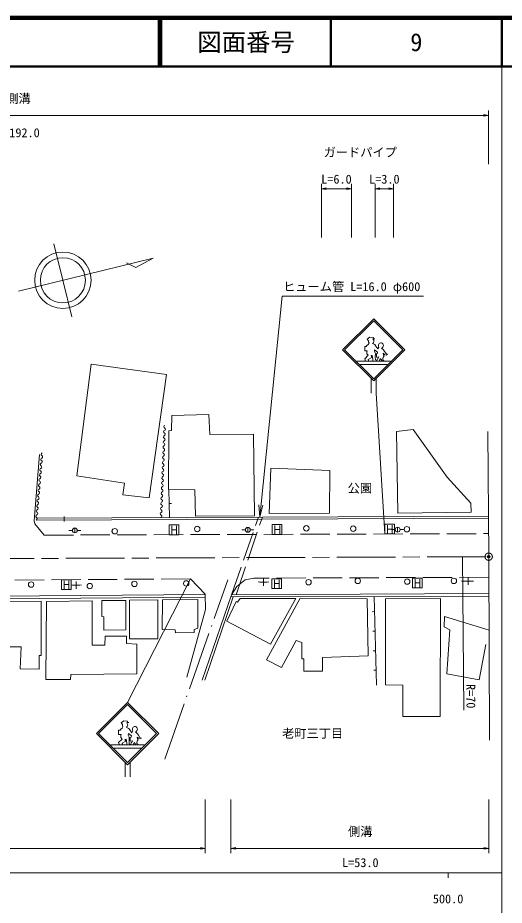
# Model space of a CAD drawing. Units: millimetres, scale not verified. Extents: x 40000 to 680000, y 20000 to 380000.
# Drawn here: x 479858 to 579500, y 198357 to 380000 of the extents above; entities that cross this region are included whole.
import ezdxf
from ezdxf.enums import TextEntityAlignment as Align

# ---------------------------------------------------------------- set-up
doc = ezdxf.new("R2010")
doc.units = ezdxf.units.MM
doc.header["$LTSCALE"] = 1000
doc.header["$PDMODE"] = 32
doc.header["$PDSIZE"] = 500
for name, pattern in [('CHAIN', [18.5, 12, -1.5, 3.5, -1.5]), ('DASHED', [7.5, 6, -1.5]), ('LONG_DASHED_DOTTED', [15.25, 12, -1.5, 0.25, -1.5])]:
    doc.linetypes.add(name, pattern=pattern)
for name, color, linetype, lineweight in [('M-BMK', 2, 'CHAIN', 13), ('M-BMK-OTRS', 5, 'Continuous', 13), ('M-BMK-SRVR', 3, 'Continuous', 13), ('M-STR-HTXT', 7, 'Continuous', 13), ('M-STR-STRC', 7, 'Continuous', 13), ('M-TTL', 2, 'Continuous', 140), ('M-TTL-BAND', 7, 'Continuous', 13), ('M-TTL-LINE', 7, 'Continuous', 50), ('M-WORK', 1, 'Continuous', 13)]:
    doc.layers.add(name, color=color, linetype=linetype, lineweight=lineweight)
for name, color, linetype in [('M-BMK-HTXT', 7, 'Continuous'), ('M-OTRS', 6, 'Continuous'), ('M-TTL-TXT', 7, 'Continuous')]:
    doc.layers.add(name, color=color, linetype=linetype)
doc.styles.add('ＭＳ ゴシック', font='')
doc.styles.get('ＭＳ ゴシック').set_extended_font_data('MS Gothic')

# ---------------------------------------------------------------- blocks, each defined once
blk = doc.blocks.new('plus')
at = {"color": 0, "linetype": 'Continuous', "lineweight": -2}
for p, q in [((-1.25, 0), (1.25, 0)), ((0, -1.25), (0, 1.25))]:
    blk.add_line(p, q, dxfattribs=at)
blk = doc.blocks.new('open_arrow')
at = {"color": 0, "linetype": 'Continuous', "lineweight": -2}
blk.add_lwpolyline([(7.5, 1.25), (0, 0), (7.5, -1.25)], dxfattribs=at)

msp = doc.modelspace()

# ---------------------------------------------------------------- linework, layer by layer
at = {"layer": 'M-BMK'}
msp.add_line((397225, 269004), (576313, 269696), dxfattribs=at)
msp.add_circle((576313, 269696), 750, dxfattribs=at)
at = {"layer": 'M-BMK-OTRS'}
for q in [(576168, 295338), (576479, 232171)]:
    msp.add_line((576313, 269696), q, dxfattribs=at)
at = {"layer": 'M-BMK-SRVR'}
for p, q in [((489106, 326268), (487271, 333746)), ((490942, 318790), (489106, 326268))]:
    msp.add_line(p, q, dxfattribs=at)
msp.add_lwpolyline([(480014, 324036), (507605, 330810), (504047, 328897), (502112, 329826)], dxfattribs=at)
for radius in [5775, 4620]:
    msp.add_circle((489106, 326268), radius, dxfattribs=at)
at = {"layer": 'M-OTRS'}
msp.add_point((576313, 269696), dxfattribs=at)
at = {"layer": 'M-STR-HTXT'}
for p, q in [((383854, 360000), (576266, 360000)), ((576266, 350000), (576266, 361000)), ((542050, 335000), (542050, 346000)), ((548211, 335000), (548211, 346000)), ((553050, 335000), (553050, 346000)), ((556837, 335000), (556837, 346000)), ((542050, 345000), (548211, 345000)), ((553050, 345000), (556837, 345000)), ((570937, 269676), (571234, 238298)), ((518272, 220000), (518272, 209000)), ((523514, 220000), (523514, 209000)), ((576346, 220000), (576346, 209000)), ((384878, 210000), (518272, 210000)), ((523514, 210000), (576346, 210000))]:
    msp.add_line(p, q, dxfattribs=at)
msp.add_lwpolyline([(529409, 277779), (534000, 323000), (562950, 323000)], dxfattribs=at)
at = {"layer": 'M-STR-STRC'}
for p, q in [((551445, 314224), (551970, 314628)), ((551970, 314628), (552697, 314588)), ((552612, 314213), (552980, 314305)), ((552697, 314588), (552661, 314332)), ((552661, 314332), (552980, 314305)), ((550920, 312709), (551243, 312709)), ((550920, 311861), (550920, 312709)), ((551243, 312709), (551364, 312952)), ((551364, 312952), (551647, 313154)), ((551445, 314224), (551687, 313901)), ((551647, 313154), (551809, 313396)), ((552499, 313322), (553021, 313113)), ((553021, 313113), (553182, 312790)), ((553182, 312790), (553627, 312224)), ((553627, 312224), (553809, 312588)), ((551445, 311861), (550920, 311861)), ((550920, 310204), (551607, 310931)), ((551364, 311618), (551445, 311861)), ((551364, 311214), (551364, 311618)), ((551607, 310931), (551364, 311214)), ((552213, 310851), (552455, 310891)), ((552213, 310851), (552385, 310471)), ((552455, 310891), (552617, 310123)), ((552940, 312063), (552899, 311699)), ((552899, 311699), (553101, 311295)), ((553546, 311578), (552940, 312063)), ((553101, 311295), (553061, 310527)), ((553304, 311214), (553506, 311335)), ((553304, 310568), (553304, 311214)), ((553506, 311335), (553546, 311578)), ((554363, 312368), (554758, 312022)), ((554677, 311335), (555000, 311093)), ((554677, 311335), (554758, 310972)), ((554920, 310729), (554677, 310487)), ((554758, 312022), (555000, 311699)), ((554758, 310972), (554920, 310729)), ((555000, 311699), (555283, 311255)), ((555000, 311093), (555324, 310972)), ((555283, 311255), (555566, 311133)), ((555566, 311133), (555324, 310972)), ((549337, 309708), (556170, 309708)), ((549998, 309048), (555510, 309048)), ((551072, 309708), (550920, 310204)), ((552385, 310471), (551647, 310083)), ((551647, 310083), (551687, 309881)), ((551687, 309881), (551774, 309708)), ((552617, 310123), (552617, 309708)), ((553061, 310527), (553101, 309962)), ((553101, 309962), (553384, 309840)), ((553425, 310487), (553304, 310568)), ((553384, 309840), (553506, 310204)), ((553788, 310568), (553425, 310487)), ((553506, 310204), (553586, 310204)), ((553586, 310204), (553788, 310568)), ((554112, 310244), (553950, 309881)), ((553950, 309881), (554152, 309719)), ((554112, 310244), (554314, 310042)), ((554314, 310042), (554394, 309840)), ((554394, 309840), (554361, 309708)), ((554677, 310487), (554637, 310244)), ((554637, 310244), (554637, 310002)), ((554637, 310002), (554931, 309708)), ((552254, 306178), (552254, 303178)), ((553254, 303178), (553254, 306178)), ((553254, 303178), (555022, 274344)), ((512856, 276200), (510856, 276200)), ((510856, 276200), (510856, 274200)), ((512856, 274200), (512856, 276200)), ((533978, 276269), (531978, 276269)), ((531978, 276269), (531978, 274269)), ((533978, 274269), (533978, 276269)), ((557022, 276344), (555022, 276344)), ((555022, 276344), (555022, 274344)), ((555562, 274429), (555562, 276128)), ((556553, 276139), (556553, 274434)), ((557022, 274344), (557022, 276344)), ((511396, 274285), (511396, 275984)), ((511396, 275200), (512388, 275200)), ((512388, 275995), (512388, 274290)), ((532519, 274354), (532519, 276053)), ((532519, 275269), (533510, 275269)), ((533510, 276064), (533510, 274359)), ((555022, 274344), (557022, 274344)), ((555562, 275344), (556553, 275344)), ((510856, 274200), (512856, 274200)), ((531978, 274269), (533978, 274269)), ((562709, 265325), (560709, 265325)), ((560709, 265325), (560709, 263325)), ((562709, 263325), (562709, 265325)), ((490797, 264993), (488797, 264993)), ((488797, 264993), (488797, 262993)), ((489338, 263078), (489338, 264778)), ((489338, 263993), (490329, 263993)), ((490329, 264788), (490329, 263084)), ((490797, 262993), (490797, 264993)), ((515254, 265168), (502361, 239855)), ((533883, 265196), (531883, 265196)), ((531883, 265196), (531883, 263196)), ((532423, 263281), (532423, 264980)), ((532423, 264196), (533414, 264196)), ((533414, 264991), (533414, 263286)), ((533883, 263196), (533883, 265196)), ((561249, 263410), (561249, 265109)), ((561249, 264325), (562240, 264325)), ((562240, 265120), (562240, 263415)), ((488797, 262993), (490797, 262993)), ((531883, 263196), (533883, 263196)), ((560709, 263325), (562709, 263325)), ((500850, 234159), (500971, 234401)), ((500971, 234401), (501254, 234603)), ((501052, 235674), (501577, 236078)), ((501052, 235674), (501294, 235351)), ((501254, 234603), (501415, 234846)), ((501577, 236078), (502304, 236038)), ((502106, 234771), (502628, 234563)), ((502219, 235663), (502587, 235755)), ((502304, 236038), (502268, 235781)), ((502268, 235781), (502587, 235755)), ((502628, 234563), (502789, 234240)), ((500527, 234159), (500850, 234159)), ((500527, 233310), (500527, 234159)), ((501052, 233310), (500527, 233310)), ((500971, 233068), (501052, 233310)), ((500971, 232664), (500971, 233068)), ((501213, 232381), (500971, 232664)), ((502547, 233512), (502506, 233149)), ((502506, 233149), (502708, 232745)), ((503153, 233027), (502547, 233512)), ((502708, 232745), (502668, 231977)), ((502789, 234240), (503234, 233674)), ((502910, 232664), (503112, 232785)), ((502910, 232017), (502910, 232664)), ((503112, 232785), (503153, 233027)), ((503234, 233674), (503415, 234038)), ((503969, 233818), (504365, 233472)), ((504284, 232785), (504607, 232543)), ((504284, 232785), (504365, 232421)), ((504365, 233472), (504607, 233149)), ((504607, 233149), (504890, 232704)), ((504607, 232543), (504931, 232421)), ((504890, 232704), (505173, 232583)), ((505173, 232583), (504931, 232421)), ((498944, 231158), (505777, 231158)), ((500527, 231654), (501213, 232381)), ((500679, 231158), (500527, 231654)), ((501992, 231921), (501254, 231533)), ((501254, 231533), (501294, 231330)), ((501294, 231330), (501380, 231158)), ((501819, 232300), (502062, 232341)), ((501819, 232300), (501992, 231921)), ((502062, 232341), (502224, 231573)), ((502224, 231573), (502224, 231158)), ((502668, 231977), (502708, 231411)), ((502708, 231411), (502991, 231290)), ((503032, 231937), (502910, 232017)), ((502991, 231290), (503112, 231654)), ((503395, 232017), (503032, 231937)), ((503112, 231654), (503193, 231654)), ((503193, 231654), (503395, 232017)), ((503718, 231694), (503557, 231330)), ((503557, 231330), (503759, 231169)), ((503718, 231694), (503920, 231492)), ((503920, 231492), (504001, 231290)), ((504001, 231290), (503968, 231158)), ((504284, 231937), (504244, 231694)), ((504244, 231694), (504244, 231452)), ((504244, 231452), (504537, 231158)), ((504527, 232179), (504284, 231937)), ((504365, 232421), (504527, 232179)), ((499605, 230498), (505117, 230498)), ((501861, 227628), (501861, 224628)), ((502861, 224628), (502861, 227628))]:
    msp.add_line(p, q, dxfattribs=at)
for points in [[(552754, 305678), (559118, 312042), (552754, 318406), (546390, 312042)], [(552754, 306102), (558694, 312042), (552754, 317982), (546814, 312042)], [(502361, 227128), (508725, 233491), (502361, 239855), (495997, 233491)], [(502361, 227552), (508300, 233491), (502361, 239431), (496421, 233491)]]:
    msp.add_lwpolyline(points, close=True, dxfattribs=at)
for centre, radius, start, end in [((552208, 313759), 540, 164.75594, 222.23553), ((552229, 313809), 557, 299.04044, 46.48399), ((554325, 312896), 601, 86.87419, 210.82927), ((554152, 312931), 601, 290.50374, 70.00611), ((501815, 235209), 540, 164.75594, 222.23553), ((501836, 235259), 557, 299.04044, 46.48399), ((503932, 234346), 601, 86.87419, 210.82927), ((503759, 234381), 601, 290.50374, 70.00611)]:
    msp.add_arc(centre, radius, start, end, dxfattribs=at)
at = {"layer": 'M-TTL'}
msp.add_line((680000, 380000), (40000, 380000), dxfattribs=at)
at = {"layer": 'M-TTL-BAND'}
for p, q in [((579000, 20000), (579000, 370000)), ((40000, 205000), (579000, 205000)), ((568000, 205000), (568000, 204000))]:
    msp.add_line(p, q, dxfattribs=at)
at = {"layer": 'M-TTL-LINE'}
for p, q in [((508747, 380000), (508747, 370000)), ((509247, 380000), (509247, 370000)), ((543997, 380000), (543997, 370000)), ((579000, 380000), (579000, 370000)), ((40000, 370000), (680000, 370000))]:
    msp.add_line(p, q, dxfattribs=at)
at = {"layer": 'M-WORK'}
for p, q in [((494930, 309132), (491984, 286228)), ((510336, 306973), (494930, 309132)), ((506797, 281727), (510336, 306973)), ((511413, 298626), (511372, 295510)), ((519002, 298814), (511413, 298626)), ((519170, 294675), (519002, 298814)), ((510819, 295489), (510745, 283425)), ((511372, 295510), (510819, 295489)), ((528121, 294752), (519170, 294675)), ((528378, 278071), (528121, 294752)), ((560819, 295759), (557413, 295350)), ((557413, 295350), (557694, 278578)), ((567790, 285973), (560819, 295759)), ((484308, 290605), (483235, 277008)), ((491984, 286228), (501742, 284725)), ((572632, 280619), (567790, 285973)), ((501742, 284725), (501382, 282380)), ((510745, 283425), (516145, 283377)), ((510908, 277703), (510837, 283425)), ((516145, 283377), (516255, 278019)), ((501382, 282380), (506797, 281727)), ((510873, 280564), (511373, 280570)), ((572689, 278792), (572632, 280619)), ((576266, 277970), (483701, 277592)), ((516255, 278019), (528378, 278071)), ((557694, 278578), (572689, 278792)), ((483235, 277008), (483331, 276453)), ((576268, 277570), (483666, 277192)), ((489333, 276876), (489341, 277906)), ((491043, 275076), (490293, 275085)), ((491543, 274577), (491543, 275577)), ((492043, 275069), (492754, 275070)), ((499068, 274914), (499170, 274914)), ((526492, 275194), (525742, 275204)), ((526992, 274695), (526992, 275695)), ((527492, 275188), (528204, 275188)), ((557161, 275236), (556411, 275245)), ((557661, 274736), (557661, 275736)), ((558160, 275229), (558872, 275230)), ((492907, 263890), (490797, 263912)), ((529080, 264521), (531264, 264470)), ((570732, 264696), (573170, 264696)), ((518272, 261956), (384878, 260823)), ((523651, 261914), (517647, 244445)), ((518299, 258906), (518272, 262010)), ((523651, 261914), (576346, 262179)), ((518277, 261419), (384842, 260389)), ((462444, 260378), (484669, 260610)), ((484669, 260610), (484637, 249475)), ((485749, 260545), (485636, 244531)), ((495111, 260660), (485749, 260545)), ((495080, 251614), (495111, 260660)), ((497048, 257433), (497084, 260704)), ((497084, 260704), (502021, 260715)), ((502021, 260715), (501967, 254718)), ((509409, 254764), (509504, 260873)), ((509504, 260873), (516713, 260941)), ((516713, 260941), (516759, 255086)), ((523985, 261514), (518159, 244412)), ((522686, 256511), (524601, 260520)), ((523514, 261514), (576349, 261531)), ((524601, 260520), (524882, 260375)), ((524882, 260375), (525426, 261137)), ((525426, 261137), (536821, 261118)), ((530837, 248612), (537674, 261175)), ((536821, 261118), (531650, 251792)), ((537674, 261175), (551405, 261041)), ((551405, 261041), (551596, 249417)), ((552849, 261523), (553366, 243383)), ((555193, 261085), (555151, 243437)), ((566452, 261114), (555193, 261085)), ((566395, 236985), (566452, 261114)), ((514507, 245061), (518299, 258906)), ((552937, 258450), (552437, 258436)), ((497516, 257399), (497048, 257433)), ((497482, 254675), (497516, 257399)), ((531650, 251792), (522686, 256511)), ((567292, 257444), (567178, 255337)), ((576379, 254667), (567292, 257444)), ((501967, 254718), (497482, 254675)), ((512121, 254742), (509409, 254764)), ((512136, 254140), (512121, 254742)), ((516021, 254798), (516017, 254159)), ((516759, 255086), (516021, 254798)), ((553051, 254452), (552551, 254438)), ((567178, 255337), (568327, 254743)), ((568327, 254743), (567771, 245743)), ((497747, 253436), (497707, 251580)), ((502159, 253430), (497747, 253436)), ((502159, 251906), (502159, 253430)), ((516017, 254159), (512136, 254140)), ((536864, 252557), (533885, 247002)), ((538022, 252132), (536864, 252557)), ((480569, 251220), (476390, 251254)), ((480365, 246717), (480569, 251220)), ((497707, 251580), (495080, 251614)), ((504278, 251795), (502159, 251906)), ((504261, 245707), (504278, 251795)), ((538027, 248790), (538022, 252132)), ((574340, 244483), (575741, 251715)), ((484280, 249484), (484254, 246666)), ((484637, 249475), (484280, 249484)), ((542308, 249034), (542289, 246276)), ((551596, 249417), (542308, 249034)), ((553164, 250454), (552665, 250439)), ((533885, 247002), (530837, 248612)), ((538476, 248784), (538027, 248790)), ((538459, 246257), (538476, 248784)), ((484254, 246666), (480365, 246717)), ((490692, 244539), (490709, 245612)), ((490709, 245612), (504261, 245707)), ((542289, 246276), (538459, 246257)), ((553278, 246455), (552779, 246441)), ((567771, 245743), (574340, 244483)), ((485636, 244531), (490692, 244539)), ((555151, 243437), (558716, 243426)), ((558716, 243426), (558728, 237003)), ((558728, 237003), (566395, 236985))]:
    msp.add_line(p, q, dxfattribs=at)
at = {"layer": 'M-WORK', "linetype": 'DASHED'}
for p, q in [((483331, 276453), (485246, 274116)), ((523651, 261914), (529167, 277778)), ((524565, 261918), (529965, 277781)), ((485246, 274116), (576286, 274413)), ((528206, 265294), (526453, 264949)), ((576331, 265495), (528206, 265294)), ((515254, 265168), (387985, 264197)), ((518272, 262010), (515254, 265168)), ((524749, 263624), (523651, 261914)), ((526453, 264949), (524749, 263624))]:
    msp.add_line(p, q, dxfattribs=at)
at = {"layer": 'M-WORK', "linetype": 'LONG_DASHED_DOTTED'}
msp.add_line((509952, 228280), (522873, 264935), dxfattribs=at)
at = {"layer": 'M-WORK'}
for points in [[(531337, 278506), (543708, 278621), (543787, 287349), (531726, 287821)], [(502745, 260803), (502764, 252887), (508556, 252901), (508569, 260864)]]:
    msp.add_lwpolyline(points, close=True, dxfattribs=at)
for centre, radius in [((491543, 275077), 500), ((499728, 274918), 556), ((516615, 275364), 556), ((526992, 275195), 500), ((538967, 275505), 556), ((548560, 275434), 556), ((557661, 275236), 500), ((559560, 275317), 556), ((549498, 264739), 556), ((569177, 264739), 556), ((482607, 263989), 556), ((494615, 263684), 556), ((503762, 264129), 556), ((514364, 264223), 556), ((539413, 264481), 556), ((559631, 264598), 556)]:
    msp.add_circle(centre, radius, dxfattribs=at)
for centre, radius, start, end in [((510067, 296303), 284, 110.26534, 245.08891), ((509982, 294206), 284, 110.26534, 245.08891), ((510025, 295255), 284, 110.26534, 245.08891), ((509785, 294739), 284, 290.26534, 65.08891), ((509828, 295788), 284, 290.26534, 65.08891), ((509940, 293158), 284, 110.26534, 245.08891), ((509700, 292642), 284, 290.26534, 65.08891), ((509743, 293691), 284, 290.26534, 65.08891), ((484944, 290669), 289, 108.27077, 241.85948), ((509855, 291061), 284, 110.26534, 245.08891), ((509897, 292109), 284, 110.26534, 245.08891), ((509615, 290545), 284, 290.26534, 65.08891), ((509658, 291594), 284, 290.26534, 65.08891), ((484761, 288553), 289, 108.27077, 241.85948), ((484853, 289611), 289, 108.27077, 241.85948), ((484580, 289102), 289, 288.27077, 61.85948), ((484671, 290160), 289, 288.27077, 61.85948), ((509770, 288964), 284, 110.26534, 245.08891), ((509812, 290012), 284, 110.26534, 245.08891), ((509573, 289497), 284, 290.26534, 65.08891), ((484670, 287496), 289, 108.27077, 241.85948), ((484397, 286986), 289, 288.27077, 61.85948), ((484489, 288044), 289, 288.27077, 61.85948), ((509684, 286866), 284, 110.26534, 245.08891), ((509727, 287915), 284, 110.26534, 245.08891), ((509488, 287400), 284, 290.26534, 65.08891), ((509530, 288448), 284, 290.26534, 65.08891), ((484487, 285380), 289, 108.27077, 241.85948), ((484579, 286438), 289, 108.27077, 241.85948), ((484306, 285929), 289, 288.27077, 61.85948), ((509642, 285818), 284, 110.26534, 245.08891), ((509403, 285303), 284, 290.26534, 65.08891), ((509445, 286351), 284, 290.26534, 65.08891), ((484305, 283265), 289, 108.27077, 241.85948), ((484396, 284322), 289, 108.27077, 241.85948), ((484123, 283813), 289, 288.27077, 61.85948), ((484215, 284871), 289, 288.27077, 61.85948), ((509557, 283721), 284, 110.26534, 245.08891), ((509599, 284769), 284, 110.26534, 245.08891), ((509317, 283206), 284, 290.26534, 65.08891), ((509360, 284254), 284, 290.26534, 65.08891), ((484213, 282207), 289, 108.27077, 241.85948), ((483941, 281697), 289, 288.27077, 61.85948), ((484032, 282755), 289, 288.27077, 61.85948), ((509472, 281624), 284, 110.26534, 245.08891), ((509514, 282672), 284, 110.26534, 245.08891), ((509275, 282157), 284, 290.26534, 65.08891), ((484031, 280091), 289, 108.27077, 241.85948), ((484122, 281149), 289, 108.27077, 241.85948), ((483758, 279582), 289, 288.27077, 61.85948), ((483849, 280640), 289, 288.27077, 61.85948), ((509387, 279527), 284, 110.26534, 245.08891), ((509429, 280575), 284, 110.26534, 245.08891), ((509190, 280060), 284, 290.26534, 65.08891), ((509232, 281109), 284, 290.26534, 65.08891), ((483848, 277976), 289, 108.27077, 241.85948), ((483939, 279033), 289, 108.27077, 241.85948), ((483667, 278524), 289, 288.27077, 61.85948), ((509344, 278478), 284, 110.26534, 245.08891), ((509105, 277963), 284, 290.26534, 65.08891), ((509147, 279012), 284, 290.26534, 65.08891), ((483575, 277466), 289, 288.27077, 61.85948)]:
    msp.add_arc(centre, radius, start, end, dxfattribs=at)

# ---------------------------------------------------------------- block references
at = {"layer": 'M-STR-HTXT'}
for p, xscale, yscale, rotation in [((576266, 360000), 133, 133, 180), ((548211, 345000), 133, 133, 180), ((556837, 345000), 133, 133, 180), ((529409, 277779), 333, 333, 84.2), ((518272, 210000), 133, 133, 180), ((576346, 210000), 133, 133, 180)]:
    msp.add_blockref('open_arrow', p, dxfattribs=dict(at, xscale=xscale, yscale=yscale, rotation=rotation))
at = {"layer": 'M-STR-HTXT', "xscale": 133, "yscale": 133}
for p in [(542050, 345000), (553050, 345000), (523514, 210000)]:
    msp.add_blockref('open_arrow', p, dxfattribs=at)
at = {"layer": 'M-WORK', "xscale": 600, "yscale": 600}
for p in [(530203, 264495), (572123, 264696), (491837, 263901)]:
    msp.add_blockref('plus', p, dxfattribs=at)

# ---------------------------------------------------------------- texts
at = {"layer": 'M-BMK-HTXT', "style": 'ＭＳ ゴシック'}
msp.add_text('老町三丁目', height=1833, dxfattribs=at).set_placement((534000, 232075), align=Align.BOTTOM_LEFT)
at = {"layer": 'M-STR-HTXT', "style": 'ＭＳ ゴシック'}
for s, p in [('側溝', (477500, 362000)), ('ガードパイプ', (542500, 351000)), ('ヒューム管 L=16.0 φ600', (534200, 323500)), ('側溝', (547500, 212000))]:
    msp.add_text(s, height=1833, dxfattribs=at).set_placement(p, align=Align.BOTTOM_LEFT)
for s, p in [('L=192.0', (480000, 355000)), ('L=6.0', (545130, 345500)), ('L=3.0', (554943, 345500)), ('L=53.0', (550019, 205620))]:
    msp.add_text(s, height=1833, dxfattribs=at).set_placement(p, align=Align.BOTTOM_CENTER)
msp.add_text('R=70', height=1833, rotation=270.543, dxfattribs=at).set_placement((571183, 243619), align=Align.BOTTOM_LEFT)
at = {"layer": 'M-TTL-BAND', "style": 'ＭＳ ゴシック'}
msp.add_text('500.0', height=1833, dxfattribs=at).set_placement((568000, 198195), align=Align.BOTTOM_CENTER)
at = {"layer": 'M-TTL-TXT', "style": 'ＭＳ ゴシック'}
for s, p in [('図面番号', (526622, 375000)), ('9', (561497, 375000))]:
    msp.add_text(s, height=3666, dxfattribs=at).set_placement(p, align=Align.MIDDLE_CENTER)
at = {"layer": 'M-WORK', "style": 'ＭＳ ゴシック'}
msp.add_text('公園', height=1833, dxfattribs=at).set_placement((547430, 282265), align=Align.BOTTOM_LEFT)

doc.saveas('drawing.dxf')
